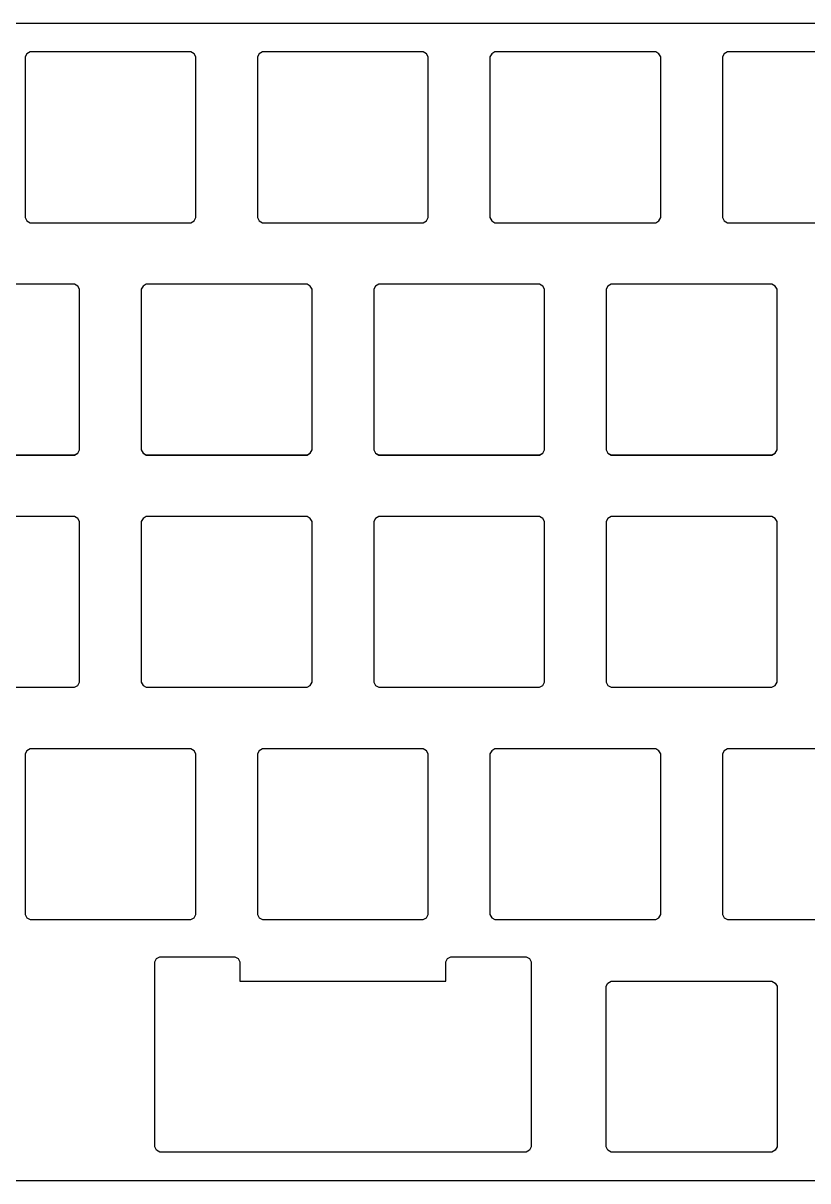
# Model space of a CAD drawing. Extents: x 0 to 214, y 0 to 71.
# Drawn here: x 59 to 107.2, y 0.2 to 71.4 of the extents above; entities that cross this region are included whole.
import ezdxf

# ---------------------------------------------------------------- set-up
doc = ezdxf.new("R2010")
doc.units = 0
doc.layers.get('0').update_dxf_attribs({"linetype": 'CONTINUOUS'})

msp = doc.modelspace()

# ---------------------------------------------------------------- linework, layer by layer
at = {"color": 254}
for p, q in [((1.6881, 71.3853), (212.719, 71.3839)), ((59.2088, 69.5053), (59.0984, 69.3071)), ((59.0984, 69.3071), (59.0984, 69.2408)), ((59.0984, 69.2408), (59.0984, 59.4914)), ((59.4071, 69.6143), (59.2088, 69.5053)), ((59.4734, 69.6143), (59.4071, 69.6143)), ((69.2245, 69.6143), (59.4734, 69.6143)), ((69.2891, 69.6143), (69.2245, 69.6143)), ((69.4877, 69.5053), (69.2891, 69.6143)), ((69.5992, 69.3071), (69.4877, 69.5053)), ((69.5992, 69.2408), (69.5992, 69.3071)), ((69.5992, 59.4914), (69.5992, 69.2408)), ((73.4963, 69.5053), (73.3859, 69.3071)), ((73.3859, 69.3071), (73.3859, 69.2408)), ((73.3859, 69.2408), (73.3859, 59.4914)), ((73.6946, 69.6143), (73.4963, 69.5053)), ((73.7609, 69.6143), (73.6946, 69.6143)), ((83.512, 69.6143), (73.7609, 69.6143)), ((83.5766, 69.6143), (83.512, 69.6143)), ((83.7752, 69.5053), (83.5766, 69.6143)), ((83.8867, 69.3071), (83.7752, 69.5053)), ((83.8867, 69.2408), (83.8867, 69.3071)), ((83.8867, 59.4914), (83.8867, 69.2408)), ((87.7838, 69.5053), (87.6734, 69.3071)), ((87.6734, 69.3071), (87.6734, 69.2408)), ((87.6734, 69.2408), (87.6734, 59.4914)), ((87.9821, 69.6143), (87.7838, 69.5053)), ((88.0484, 69.6143), (87.9821, 69.6143)), ((97.7995, 69.6143), (88.0484, 69.6143)), ((97.8641, 69.6143), (97.7995, 69.6143)), ((98.0627, 69.5053), (97.8641, 69.6143)), ((98.1742, 69.3071), (98.0627, 69.5053)), ((98.1742, 69.2408), (98.1742, 69.3071)), ((98.1742, 59.4914), (98.1742, 69.2408)), ((102.071, 69.5053), (101.961, 69.3071)), ((101.961, 69.3071), (101.961, 69.2408)), ((101.961, 69.2408), (101.961, 59.4914)), ((102.27, 69.6143), (102.071, 69.5053)), ((102.336, 69.6143), (102.27, 69.6143)), ((112.087, 69.6143), (102.336, 69.6143)), ((59.0984, 59.4914), (59.0984, 59.4251)), ((59.0984, 59.4251), (59.2088, 59.2254)), ((59.2088, 59.2254), (59.4071, 59.1136)), ((59.4071, 59.1136), (59.4734, 59.1136)), ((59.4734, 59.1136), (69.2245, 59.1136)), ((69.2245, 59.1136), (69.2891, 59.1136)), ((69.2891, 59.1136), (69.4877, 59.2254)), ((69.4877, 59.2254), (69.5992, 59.4251)), ((69.5992, 59.4251), (69.5992, 59.4914)), ((73.3859, 59.4914), (73.3859, 59.4251)), ((73.3859, 59.4251), (73.4963, 59.2254)), ((73.4963, 59.2254), (73.6946, 59.1136)), ((73.6946, 59.1136), (73.7609, 59.1136)), ((73.7609, 59.1136), (83.512, 59.1136)), ((83.512, 59.1136), (83.5766, 59.1136)), ((83.5766, 59.1136), (83.7752, 59.2254)), ((83.7752, 59.2254), (83.8867, 59.4251)), ((83.8867, 59.4251), (83.8867, 59.4914)), ((87.6734, 59.4914), (87.6734, 59.4251)), ((87.6734, 59.4251), (87.7838, 59.2254)), ((87.7838, 59.2254), (87.9821, 59.1136)), ((87.9821, 59.1136), (88.0484, 59.1136)), ((88.0484, 59.1136), (97.7995, 59.1136)), ((97.7995, 59.1136), (97.8641, 59.1136)), ((97.8641, 59.1136), (98.0627, 59.2254)), ((98.0627, 59.2254), (98.1742, 59.4251)), ((98.1742, 59.4251), (98.1742, 59.4914)), ((101.961, 59.4914), (101.961, 59.4251)), ((101.961, 59.4251), (102.071, 59.2254)), ((102.071, 59.2254), (102.27, 59.1136)), ((102.27, 59.1136), (102.336, 59.1136)), ((102.336, 59.1136), (112.087, 59.1136)), ((62.0808, 55.3268), (52.3296, 55.3268)), ((62.1453, 55.3268), (62.0808, 55.3268)), ((62.3439, 55.2178), (62.1453, 55.3268)), ((62.4554, 55.0196), (62.3439, 55.2178)), ((62.4554, 54.9533), (62.4554, 55.0196)), ((62.4554, 45.2039), (62.4554, 54.9533)), ((66.3526, 55.2178), (66.2421, 55.0196)), ((66.2421, 55.0196), (66.2421, 54.9533)), ((66.2421, 54.9533), (66.2421, 45.2039)), ((66.5508, 55.3268), (66.3526, 55.2178)), ((66.6171, 55.3268), (66.5508, 55.3268)), ((76.3683, 55.3268), (66.6171, 55.3268)), ((76.4328, 55.3268), (76.3683, 55.3268)), ((76.6315, 55.2178), (76.4328, 55.3268)), ((76.7429, 55.0196), (76.6315, 55.2178)), ((76.7429, 54.9533), (76.7429, 55.0196)), ((76.7429, 45.2039), (76.7429, 54.9533)), ((80.6401, 55.2178), (80.5296, 55.0196)), ((80.5296, 55.0196), (80.5296, 54.9533)), ((80.5296, 54.9533), (80.5296, 45.2039)), ((80.8383, 55.3268), (80.6401, 55.2178)), ((80.9046, 55.3268), (80.8383, 55.3268)), ((90.6558, 55.3268), (80.9046, 55.3268)), ((90.7203, 55.3268), (90.6558, 55.3268)), ((90.9189, 55.2178), (90.7203, 55.3268)), ((91.0304, 55.0196), (90.9189, 55.2178)), ((91.0304, 54.9533), (91.0304, 55.0196)), ((91.0304, 45.2039), (91.0304, 54.9533)), ((94.9276, 55.2178), (94.8171, 55.0196)), ((94.8171, 55.0196), (94.8171, 54.9533)), ((94.8171, 54.9533), (94.8171, 45.2039)), ((95.1258, 55.3268), (94.9276, 55.2178)), ((95.1921, 55.3268), (95.1258, 55.3268)), ((104.943, 55.3268), (95.1921, 55.3268)), ((105.008, 55.3268), (104.943, 55.3268)), ((105.206, 55.2178), (105.008, 55.3268)), ((105.318, 55.0196), (105.206, 55.2178)), ((105.318, 54.9533), (105.318, 55.0196)), ((105.318, 45.2039), (105.318, 54.9533)), ((62.1453, 44.8261), (62.3439, 44.9379)), ((62.3439, 44.9379), (62.4554, 45.1376)), ((62.4554, 45.1376), (62.4554, 45.2039)), ((66.2421, 45.2039), (66.2421, 45.1376)), ((66.2421, 45.1376), (66.3526, 44.9379)), ((66.3526, 44.9379), (66.5508, 44.8261)), ((76.4328, 44.8261), (76.6315, 44.9379)), ((76.6315, 44.9379), (76.7429, 45.1376)), ((76.7429, 45.1376), (76.7429, 45.2039)), ((80.5296, 45.2039), (80.5296, 45.1376)), ((80.5296, 45.1376), (80.6401, 44.9379)), ((80.6401, 44.9379), (80.8383, 44.8261)), ((90.7203, 44.8261), (90.9189, 44.9379)), ((90.9189, 44.9379), (91.0304, 45.1376)), ((91.0304, 45.1376), (91.0304, 45.2039)), ((94.8171, 45.2039), (94.8171, 45.1376)), ((94.8171, 45.1376), (94.9276, 44.9379)), ((94.9276, 44.9379), (95.1258, 44.8261)), ((105.008, 44.8261), (105.206, 44.9379)), ((105.206, 44.9379), (105.318, 45.1376)), ((105.318, 45.1376), (105.318, 45.2039)), ((52.3296, 44.8261), (62.0808, 44.8261)), ((62.0808, 44.8261), (62.1453, 44.8261)), ((66.5508, 44.8261), (66.6171, 44.8261)), ((66.6171, 44.8261), (76.3683, 44.8261)), ((76.3683, 44.8261), (76.4328, 44.8261)), ((80.8383, 44.8261), (80.9046, 44.8261)), ((80.9046, 44.8261), (90.6558, 44.8261)), ((90.6558, 44.8261), (90.7203, 44.8261)), ((95.1258, 44.8261), (95.1921, 44.8261)), ((95.1921, 44.8261), (104.943, 44.8261)), ((104.943, 44.8261), (105.008, 44.8261)), ((62.0808, 41.0393), (52.3296, 41.0393)), ((62.1453, 41.0393), (62.0808, 41.0393)), ((62.3439, 40.9303), (62.1453, 41.0393)), ((62.4554, 40.7321), (62.3439, 40.9303)), ((62.4554, 40.6658), (62.4554, 40.7321)), ((62.4554, 30.9163), (62.4554, 40.6658)), ((66.3526, 40.9303), (66.2421, 40.7321)), ((66.2421, 40.7321), (66.2421, 40.6658)), ((66.2421, 40.6658), (66.2421, 30.9163)), ((66.5508, 41.0393), (66.3526, 40.9303)), ((66.6171, 41.0393), (66.5508, 41.0393)), ((76.3683, 41.0393), (66.6171, 41.0393)), ((76.4328, 41.0393), (76.3683, 41.0393)), ((76.6315, 40.9303), (76.4328, 41.0393)), ((76.7429, 40.7321), (76.6315, 40.9303)), ((76.7429, 40.6658), (76.7429, 40.7321)), ((76.7429, 30.9163), (76.7429, 40.6658)), ((80.6401, 40.9303), (80.5296, 40.7321)), ((80.5296, 40.7321), (80.5296, 40.6658)), ((80.5296, 40.6658), (80.5296, 30.9163)), ((80.8383, 41.0393), (80.6401, 40.9303)), ((80.9046, 41.0393), (80.8383, 41.0393)), ((90.6558, 41.0393), (80.9046, 41.0393)), ((90.7203, 41.0393), (90.6558, 41.0393)), ((90.9189, 40.9303), (90.7203, 41.0393)), ((91.0304, 40.7321), (90.9189, 40.9303)), ((91.0304, 40.6658), (91.0304, 40.7321)), ((91.0304, 30.9163), (91.0304, 40.6658)), ((94.9276, 40.9303), (94.8171, 40.7321)), ((94.8171, 40.7321), (94.8171, 40.6658)), ((94.8171, 40.6658), (94.8171, 30.9163)), ((95.1258, 41.0393), (94.9276, 40.9303)), ((95.1921, 41.0393), (95.1258, 41.0393)), ((104.943, 41.0393), (95.1921, 41.0393)), ((105.008, 41.0393), (104.943, 41.0393)), ((105.206, 40.9303), (105.008, 41.0393)), ((105.318, 40.7321), (105.206, 40.9303)), ((105.318, 40.6658), (105.318, 40.7321)), ((105.318, 30.9163), (105.318, 40.6658)), ((62.1453, 30.5387), (62.3439, 30.6503)), ((62.3439, 30.6503), (62.4554, 30.8501)), ((62.4554, 30.8501), (62.4554, 30.9163)), ((66.2421, 30.9163), (66.2421, 30.8501)), ((66.2421, 30.8501), (66.3526, 30.6503)), ((66.3526, 30.6503), (66.5508, 30.5387)), ((76.4328, 30.5387), (76.6315, 30.6503)), ((76.6315, 30.6503), (76.7429, 30.8501)), ((76.7429, 30.8501), (76.7429, 30.9163)), ((80.5296, 30.9163), (80.5296, 30.8501)), ((80.5296, 30.8501), (80.6401, 30.6503)), ((80.6401, 30.6503), (80.8383, 30.5387)), ((90.7203, 30.5387), (90.9189, 30.6503)), ((90.9189, 30.6503), (91.0304, 30.8501)), ((91.0304, 30.8501), (91.0304, 30.9163)), ((94.8171, 30.9163), (94.8171, 30.8501)), ((94.8171, 30.8501), (94.9276, 30.6503)), ((94.9276, 30.6503), (95.1258, 30.5387)), ((105.008, 30.5387), (105.206, 30.6503)), ((105.206, 30.6503), (105.318, 30.8501)), ((105.318, 30.8501), (105.318, 30.9163)), ((52.3296, 30.5387), (62.0808, 30.5387)), ((62.0808, 30.5387), (62.1453, 30.5387)), ((66.5508, 30.5387), (66.6171, 30.5387)), ((66.6171, 30.5387), (76.3683, 30.5387)), ((76.3683, 30.5387), (76.4328, 30.5387)), ((80.8383, 30.5387), (80.9046, 30.5387)), ((80.9046, 30.5387), (90.6558, 30.5387)), ((90.6558, 30.5387), (90.7203, 30.5387)), ((95.1258, 30.5387), (95.1921, 30.5387)), ((95.1921, 30.5387), (104.943, 30.5387)), ((104.943, 30.5387), (105.008, 30.5387)), ((59.2088, 26.643), (59.0984, 26.4445)), ((59.0984, 26.4445), (59.0984, 26.3784)), ((59.0984, 26.3784), (59.0984, 16.6288)), ((59.4071, 26.7518), (59.2088, 26.643)), ((59.4734, 26.7518), (59.4071, 26.7518)), ((69.2245, 26.7518), (59.4734, 26.7518)), ((69.2891, 26.7518), (69.2245, 26.7518)), ((69.4877, 26.643), (69.2891, 26.7518)), ((69.5992, 26.4445), (69.4877, 26.643)), ((69.5992, 26.3784), (69.5992, 26.4445)), ((69.5992, 16.6288), (69.5992, 26.3784)), ((73.4963, 26.643), (73.3859, 26.4445)), ((73.3859, 26.4445), (73.3859, 26.3784)), ((73.3859, 26.3784), (73.3859, 16.6288)), ((73.6946, 26.7518), (73.4963, 26.643)), ((73.7609, 26.7518), (73.6946, 26.7518)), ((83.512, 26.7518), (73.7609, 26.7518)), ((83.5766, 26.7518), (83.512, 26.7518)), ((83.7752, 26.643), (83.5766, 26.7518)), ((83.8867, 26.4445), (83.7752, 26.643)), ((83.8867, 26.3784), (83.8867, 26.4445)), ((83.8867, 16.6288), (83.8867, 26.3784)), ((87.7838, 26.643), (87.6734, 26.4445)), ((87.6734, 26.4445), (87.6734, 26.3784)), ((87.6734, 26.3784), (87.6734, 16.6288)), ((87.9821, 26.7518), (87.7838, 26.643)), ((88.0484, 26.7518), (87.9821, 26.7518)), ((97.7995, 26.7518), (88.0484, 26.7518)), ((97.8641, 26.7518), (97.7995, 26.7518)), ((98.0627, 26.643), (97.8641, 26.7518)), ((98.1742, 26.4445), (98.0627, 26.643)), ((98.1742, 26.3784), (98.1742, 26.4445)), ((98.1742, 16.6288), (98.1742, 26.3784)), ((102.071, 26.643), (101.961, 26.4445)), ((101.961, 26.4445), (101.961, 26.3784)), ((101.961, 26.3784), (101.961, 16.6288)), ((102.27, 26.7518), (102.071, 26.643)), ((102.336, 26.7518), (102.27, 26.7518)), ((112.087, 26.7518), (102.336, 26.7518)), ((59.0984, 16.6288), (59.0984, 16.5626)), ((59.0984, 16.5626), (59.2088, 16.3628)), ((69.4877, 16.3628), (69.5992, 16.5626)), ((69.5992, 16.5626), (69.5992, 16.6288)), ((73.3859, 16.6288), (73.3859, 16.5626)), ((73.3859, 16.5626), (73.4963, 16.3628)), ((83.7752, 16.3628), (83.8867, 16.5626)), ((83.8867, 16.5626), (83.8867, 16.6288)), ((87.6734, 16.6288), (87.6734, 16.5626)), ((87.6734, 16.5626), (87.7838, 16.3628)), ((98.0627, 16.3628), (98.1742, 16.5626)), ((98.1742, 16.5626), (98.1742, 16.6288)), ((101.961, 16.6288), (101.961, 16.5626)), ((101.961, 16.5626), (102.071, 16.3628)), ((59.2088, 16.3628), (59.4071, 16.2512)), ((59.4071, 16.2512), (59.4734, 16.2512)), ((59.4734, 16.2512), (69.2245, 16.2512)), ((69.2245, 16.2512), (69.2891, 16.2512)), ((69.2891, 16.2512), (69.4877, 16.3628)), ((73.4963, 16.3628), (73.6946, 16.2512)), ((73.6946, 16.2512), (73.7609, 16.2512)), ((73.7609, 16.2512), (83.512, 16.2512)), ((83.512, 16.2512), (83.5766, 16.2512)), ((83.5766, 16.2512), (83.7752, 16.3628)), ((87.7838, 16.3628), (87.9821, 16.2512)), ((87.9821, 16.2512), (88.0484, 16.2512)), ((88.0484, 16.2512), (97.7995, 16.2512)), ((97.7995, 16.2512), (97.8641, 16.2512)), ((97.8641, 16.2512), (98.0627, 16.3628)), ((102.071, 16.3628), (102.27, 16.2512)), ((102.27, 16.2512), (102.336, 16.2512)), ((102.336, 16.2512), (112.087, 16.2512)), ((67.0676, 2.71198), (67.0705, 13.5861)), ((67.0705, 13.6536), (67.1809, 13.852)), ((67.0705, 13.5861), (67.0705, 13.6536)), ((67.1809, 13.852), (67.3791, 13.9609)), ((67.3791, 13.9609), (67.4455, 13.9609)), ((67.4455, 13.9609), (71.9321, 13.9609)), ((71.9321, 13.9609), (71.9984, 13.9609)), ((71.9984, 13.9609), (72.1967, 13.852)), ((72.1967, 13.852), (72.3085, 13.6536)), ((72.3085, 13.6536), (72.3085, 13.5861)), ((72.3085, 13.5861), (72.3085, 12.4602)), ((84.9644, 13.6536), (85.0745, 13.852)), ((84.9644, 13.5861), (84.9644, 13.6536)), ((84.9644, 12.4602), (84.9644, 13.5861)), ((85.0745, 13.852), (85.2731, 13.9609)), ((85.2731, 13.9609), (85.3391, 13.9609)), ((85.3391, 13.9609), (89.8398, 13.9609)), ((89.8398, 13.9609), (89.9047, 13.9609)), ((89.9047, 13.9609), (90.103, 13.852)), ((90.103, 13.852), (90.2148, 13.6536)), ((90.2148, 13.6536), (90.2148, 13.5861)), ((90.2148, 13.5861), (90.2148, 2.33577)), ((72.3085, 12.4602), (84.9644, 12.4602)), ((94.8171, 12.1529), (94.9276, 12.3513)), ((94.8171, 12.0868), (94.8171, 12.1529)), ((94.9276, 12.3513), (95.1258, 12.4602)), ((95.1258, 12.4602), (95.1921, 12.4602)), ((95.1921, 12.4602), (104.943, 12.4602)), ((104.943, 12.4602), (105.008, 12.4602)), ((105.008, 12.4602), (105.206, 12.3513)), ((105.206, 12.3513), (105.318, 12.1529)), ((105.318, 12.1529), (105.318, 12.0868)), ((94.8171, 2.33577), (94.8171, 12.0868)), ((105.318, 12.0868), (105.318, 2.33577)), ((67.0676, 2.33577), (67.0676, 2.71198)), ((67.0676, 2.26963), (67.0676, 2.33577)), ((67.1766, 2.07119), (67.0676, 2.26963)), ((90.2148, 2.26963), (90.103, 2.07119)), ((90.2148, 2.33577), (90.2148, 2.26963)), ((94.8171, 2.26963), (94.8171, 2.33577)), ((94.9276, 2.07119), (94.8171, 2.26963)), ((105.318, 2.26963), (105.206, 2.07119)), ((105.318, 2.33577), (105.318, 2.26963)), ((67.3749, 1.96095), (67.1766, 2.07119)), ((67.4426, 1.96095), (67.3749, 1.96095)), ((89.8398, 1.96095), (67.4426, 1.96095)), ((89.9047, 1.96095), (89.8398, 1.96095)), ((90.103, 2.07119), (89.9047, 1.96095)), ((95.1258, 1.96095), (94.9276, 2.07119)), ((95.1921, 1.96095), (95.1258, 1.96095)), ((104.943, 1.96095), (95.1921, 1.96095)), ((105.008, 1.96095), (104.943, 1.96095)), ((105.206, 2.07119), (105.008, 1.96095)), ((212.719, 0.18879), (1.6881, 0.18741))]:
    msp.add_line(p, q, dxfattribs=at)
at = {"color": 140}
for p, q in [((1.6881, 71.3853), (212.719, 71.3839)), ((59.2088, 69.5053), (59.0984, 69.3071)), ((59.0984, 69.3071), (59.0984, 69.2408)), ((59.0984, 69.2408), (59.0984, 59.4914)), ((59.4071, 69.6143), (59.2088, 69.5053)), ((59.4734, 69.6143), (59.4071, 69.6143)), ((69.2245, 69.6143), (59.4734, 69.6143)), ((69.2891, 69.6143), (69.2245, 69.6143)), ((69.4877, 69.5053), (69.2891, 69.6143)), ((69.5992, 69.3071), (69.4877, 69.5053)), ((69.5992, 69.2408), (69.5992, 69.3071)), ((69.5992, 59.4914), (69.5992, 69.2408)), ((73.4963, 69.5053), (73.3859, 69.3071)), ((73.3859, 69.3071), (73.3859, 69.2408)), ((73.3859, 69.2408), (73.3859, 59.4914)), ((73.6946, 69.6143), (73.4963, 69.5053)), ((73.7609, 69.6143), (73.6946, 69.6143)), ((83.512, 69.6143), (73.7609, 69.6143)), ((83.5766, 69.6143), (83.512, 69.6143)), ((83.7752, 69.5053), (83.5766, 69.6143)), ((83.8867, 69.3071), (83.7752, 69.5053)), ((83.8867, 69.2408), (83.8867, 69.3071)), ((83.8867, 59.4914), (83.8867, 69.2408)), ((87.7838, 69.5053), (87.6734, 69.3071)), ((87.6734, 69.3071), (87.6734, 69.2408)), ((87.6734, 69.2408), (87.6734, 59.4914)), ((87.9821, 69.6143), (87.7838, 69.5053)), ((88.0484, 69.6143), (87.9821, 69.6143)), ((97.7995, 69.6143), (88.0484, 69.6143)), ((97.8641, 69.6143), (97.7995, 69.6143)), ((98.0627, 69.5053), (97.8641, 69.6143)), ((98.1742, 69.3071), (98.0627, 69.5053)), ((98.1742, 69.2408), (98.1742, 69.3071)), ((98.1742, 59.4914), (98.1742, 69.2408)), ((102.071, 69.5053), (101.961, 69.3071)), ((101.961, 69.3071), (101.961, 69.2408)), ((101.961, 69.2408), (101.961, 59.4914)), ((102.27, 69.6143), (102.071, 69.5053)), ((102.336, 69.6143), (102.27, 69.6143)), ((112.087, 69.6143), (102.336, 69.6143)), ((59.0984, 59.4914), (59.0984, 59.4251)), ((59.0984, 59.4251), (59.2088, 59.2268)), ((59.2088, 59.2268), (59.4071, 59.115)), ((59.4071, 59.115), (59.4734, 59.115)), ((59.4734, 59.115), (69.2245, 59.115)), ((69.2245, 59.115), (69.2891, 59.115)), ((69.2891, 59.115), (69.4877, 59.2268)), ((69.4877, 59.2268), (69.5992, 59.4251)), ((69.5992, 59.4251), (69.5992, 59.4914)), ((73.3859, 59.4914), (73.3859, 59.4251)), ((73.3859, 59.4251), (73.4963, 59.2268)), ((73.4963, 59.2268), (73.6946, 59.115)), ((73.6946, 59.115), (73.7609, 59.115)), ((73.7609, 59.115), (83.512, 59.115)), ((83.512, 59.115), (83.5766, 59.115)), ((83.5766, 59.115), (83.7752, 59.2268)), ((83.7752, 59.2268), (83.8867, 59.4251)), ((83.8867, 59.4251), (83.8867, 59.4914)), ((87.6734, 59.4914), (87.6734, 59.4251)), ((87.6734, 59.4251), (87.7838, 59.2268)), ((87.7838, 59.2268), (87.9821, 59.115)), ((87.9821, 59.115), (88.0484, 59.115)), ((88.0484, 59.115), (97.7995, 59.115)), ((97.7995, 59.115), (97.8641, 59.115)), ((97.8641, 59.115), (98.0627, 59.2268)), ((98.0627, 59.2268), (98.1742, 59.4251)), ((98.1742, 59.4251), (98.1742, 59.4914)), ((101.961, 59.4914), (101.961, 59.4251)), ((101.961, 59.4251), (102.071, 59.2268)), ((102.071, 59.2268), (102.27, 59.115)), ((102.27, 59.115), (102.336, 59.115)), ((102.336, 59.115), (112.087, 59.115)), ((62.0808, 55.3268), (52.3296, 55.3268)), ((62.1453, 55.3268), (62.0808, 55.3268)), ((62.3439, 55.2178), (62.1453, 55.3268)), ((62.4554, 55.0196), (62.3439, 55.2178)), ((62.4554, 54.9533), (62.4554, 55.0196)), ((62.4554, 45.2039), (62.4554, 54.9533)), ((66.3526, 55.2178), (66.2421, 55.0196)), ((66.2421, 55.0196), (66.2421, 54.9533)), ((66.2421, 54.9533), (66.2421, 45.2039)), ((66.5508, 55.3268), (66.3526, 55.2178)), ((66.6171, 55.3268), (66.5508, 55.3268)), ((76.3683, 55.3268), (66.6171, 55.3268)), ((76.4328, 55.3268), (76.3683, 55.3268)), ((76.6315, 55.2178), (76.4328, 55.3268)), ((76.7429, 55.0196), (76.6315, 55.2178)), ((76.7429, 54.9533), (76.7429, 55.0196)), ((76.7429, 45.2039), (76.7429, 54.9533)), ((80.6401, 55.2178), (80.5296, 55.0196)), ((80.5296, 55.0196), (80.5296, 54.9533)), ((80.5296, 54.9533), (80.5296, 45.2039)), ((80.8383, 55.3268), (80.6401, 55.2178)), ((80.9046, 55.3268), (80.8383, 55.3268)), ((90.6558, 55.3268), (80.9046, 55.3268)), ((90.7203, 55.3268), (90.6558, 55.3268)), ((90.9189, 55.2178), (90.7203, 55.3268)), ((91.0304, 55.0196), (90.9189, 55.2178)), ((91.0304, 54.9533), (91.0304, 55.0196)), ((91.0304, 45.2039), (91.0304, 54.9533)), ((94.9276, 55.2178), (94.8171, 55.0196)), ((94.8171, 55.0196), (94.8171, 54.9533)), ((94.8171, 54.9533), (94.8171, 45.2039)), ((95.1258, 55.3268), (94.9276, 55.2178)), ((95.1921, 55.3268), (95.1258, 55.3268)), ((104.943, 55.3268), (95.1921, 55.3268)), ((105.008, 55.3268), (104.943, 55.3268)), ((105.206, 55.2178), (105.008, 55.3268)), ((105.318, 55.0196), (105.206, 55.2178)), ((105.318, 54.9533), (105.318, 55.0196)), ((105.318, 45.2039), (105.318, 54.9533)), ((62.1453, 44.8275), (62.3439, 44.9393)), ((62.3439, 44.9393), (62.4554, 45.1376)), ((62.4554, 45.1376), (62.4554, 45.2039)), ((66.2421, 45.2039), (66.2421, 45.1376)), ((66.2421, 45.1376), (66.3526, 44.9393)), ((66.3526, 44.9393), (66.5508, 44.8275)), ((76.4328, 44.8275), (76.6315, 44.9393)), ((76.6315, 44.9393), (76.7429, 45.1376)), ((76.7429, 45.1376), (76.7429, 45.2039)), ((80.5296, 45.2039), (80.5296, 45.1376)), ((80.5296, 45.1376), (80.6401, 44.9393)), ((80.6401, 44.9393), (80.8383, 44.8275)), ((90.7203, 44.8275), (90.9189, 44.9393)), ((90.9189, 44.9393), (91.0304, 45.1376)), ((91.0304, 45.1376), (91.0304, 45.2039)), ((94.8171, 45.2039), (94.8171, 45.1376)), ((94.8171, 45.1376), (94.9276, 44.9393)), ((94.9276, 44.9393), (95.1258, 44.8275)), ((105.008, 44.8275), (105.206, 44.9393)), ((105.206, 44.9393), (105.318, 45.1376)), ((105.318, 45.1376), (105.318, 45.2039)), ((52.3296, 44.8275), (62.0808, 44.8275)), ((62.0808, 44.8275), (62.1453, 44.8275)), ((66.5508, 44.8275), (66.6171, 44.8275)), ((66.6171, 44.8275), (76.3683, 44.8275)), ((76.3683, 44.8275), (76.4328, 44.8275)), ((80.8383, 44.8275), (80.9046, 44.8275)), ((80.9046, 44.8275), (90.6558, 44.8275)), ((90.6558, 44.8275), (90.7203, 44.8275)), ((95.1258, 44.8275), (95.1921, 44.8275)), ((95.1921, 44.8275), (104.943, 44.8275)), ((104.943, 44.8275), (105.008, 44.8275)), ((62.0808, 41.0393), (52.3296, 41.0393)), ((62.1453, 41.0393), (62.0808, 41.0393)), ((62.3439, 40.9303), (62.1453, 41.0393)), ((62.4554, 40.7321), (62.3439, 40.9303)), ((62.4554, 40.6658), (62.4554, 40.7321)), ((62.4554, 30.9163), (62.4554, 40.6658)), ((66.3526, 40.9303), (66.2421, 40.7321)), ((66.2421, 40.7321), (66.2421, 40.6658)), ((66.2421, 40.6658), (66.2421, 30.9163)), ((66.5508, 41.0393), (66.3526, 40.9303)), ((66.6171, 41.0393), (66.5508, 41.0393)), ((76.3683, 41.0393), (66.6171, 41.0393)), ((76.4328, 41.0393), (76.3683, 41.0393)), ((76.6315, 40.9303), (76.4328, 41.0393)), ((76.7429, 40.7321), (76.6315, 40.9303)), ((76.7429, 40.6658), (76.7429, 40.7321)), ((76.7429, 30.9163), (76.7429, 40.6658)), ((80.6401, 40.9303), (80.5296, 40.7321)), ((80.5296, 40.7321), (80.5296, 40.6658)), ((80.5296, 40.6658), (80.5296, 30.9163)), ((80.8383, 41.0393), (80.6401, 40.9303)), ((80.9046, 41.0393), (80.8383, 41.0393)), ((90.6558, 41.0393), (80.9046, 41.0393)), ((90.7203, 41.0393), (90.6558, 41.0393)), ((90.9189, 40.9303), (90.7203, 41.0393)), ((91.0304, 40.7321), (90.9189, 40.9303)), ((91.0304, 40.6658), (91.0304, 40.7321)), ((91.0304, 30.9163), (91.0304, 40.6658)), ((94.9276, 40.9303), (94.8171, 40.7321)), ((94.8171, 40.7321), (94.8171, 40.6658)), ((94.8171, 40.6658), (94.8171, 30.9163)), ((95.1258, 41.0393), (94.9276, 40.9303)), ((95.1921, 41.0393), (95.1258, 41.0393)), ((104.943, 41.0393), (95.1921, 41.0393)), ((105.008, 41.0393), (104.943, 41.0393)), ((105.206, 40.9303), (105.008, 41.0393)), ((105.318, 40.7321), (105.206, 40.9303)), ((105.318, 40.6658), (105.318, 40.7321)), ((105.318, 30.9163), (105.318, 40.6658)), ((62.1453, 30.5401), (62.3439, 30.6517)), ((62.3439, 30.6517), (62.4554, 30.8501)), ((62.4554, 30.8501), (62.4554, 30.9163)), ((66.2421, 30.9163), (66.2421, 30.8501)), ((66.2421, 30.8501), (66.3526, 30.6517)), ((66.3526, 30.6517), (66.5508, 30.5401)), ((76.4328, 30.5401), (76.6315, 30.6517)), ((76.6315, 30.6517), (76.7429, 30.8501)), ((76.7429, 30.8501), (76.7429, 30.9163)), ((80.5296, 30.9163), (80.5296, 30.8501)), ((80.5296, 30.8501), (80.6401, 30.6517)), ((80.6401, 30.6517), (80.8383, 30.5401)), ((90.7203, 30.5401), (90.9189, 30.6517)), ((90.9189, 30.6517), (91.0304, 30.8501)), ((91.0304, 30.8501), (91.0304, 30.9163)), ((94.8171, 30.9163), (94.8171, 30.8501)), ((94.8171, 30.8501), (94.9276, 30.6517)), ((94.9276, 30.6517), (95.1258, 30.5401)), ((105.008, 30.5401), (105.206, 30.6517)), ((105.206, 30.6517), (105.318, 30.8501)), ((105.318, 30.8501), (105.318, 30.9163)), ((52.3296, 30.5401), (62.0808, 30.5401)), ((62.0808, 30.5401), (62.1453, 30.5401)), ((66.5508, 30.5401), (66.6171, 30.5401)), ((66.6171, 30.5401), (76.3683, 30.5401)), ((76.3683, 30.5401), (76.4328, 30.5401)), ((80.8383, 30.5401), (80.9046, 30.5401)), ((80.9046, 30.5401), (90.6558, 30.5401)), ((90.6558, 30.5401), (90.7203, 30.5401)), ((95.1258, 30.5401), (95.1921, 30.5401)), ((95.1921, 30.5401), (104.943, 30.5401)), ((104.943, 30.5401), (105.008, 30.5401)), ((59.2088, 26.643), (59.0984, 26.4445)), ((59.0984, 26.4445), (59.0984, 26.3784)), ((59.0984, 26.3784), (59.0984, 16.6288)), ((59.4071, 26.7518), (59.2088, 26.643)), ((59.4734, 26.7518), (59.4071, 26.7518)), ((69.2245, 26.7518), (59.4734, 26.7518)), ((69.2891, 26.7518), (69.2245, 26.7518)), ((69.4877, 26.643), (69.2891, 26.7518)), ((69.5992, 26.4445), (69.4877, 26.643)), ((69.5992, 26.3784), (69.5992, 26.4445)), ((69.5992, 16.6288), (69.5992, 26.3784)), ((73.4963, 26.643), (73.3859, 26.4445)), ((73.3859, 26.4445), (73.3859, 26.3784)), ((73.3859, 26.3784), (73.3859, 16.6288)), ((73.6946, 26.7518), (73.4963, 26.643)), ((73.7609, 26.7518), (73.6946, 26.7518)), ((83.512, 26.7518), (73.7609, 26.7518)), ((83.5766, 26.7518), (83.512, 26.7518)), ((83.7752, 26.643), (83.5766, 26.7518)), ((83.8867, 26.4445), (83.7752, 26.643)), ((83.8867, 26.3784), (83.8867, 26.4445)), ((83.8867, 16.6288), (83.8867, 26.3784)), ((87.7838, 26.643), (87.6734, 26.4445)), ((87.6734, 26.4445), (87.6734, 26.3784)), ((87.6734, 26.3784), (87.6734, 16.6288)), ((87.9821, 26.7518), (87.7838, 26.643)), ((88.0484, 26.7518), (87.9821, 26.7518)), ((97.7995, 26.7518), (88.0484, 26.7518)), ((97.8641, 26.7518), (97.7995, 26.7518)), ((98.0627, 26.643), (97.8641, 26.7518)), ((98.1742, 26.4445), (98.0627, 26.643)), ((98.1742, 26.3784), (98.1742, 26.4445)), ((98.1742, 16.6288), (98.1742, 26.3784)), ((102.071, 26.643), (101.961, 26.4445)), ((101.961, 26.4445), (101.961, 26.3784)), ((101.961, 26.3784), (101.961, 16.6288)), ((102.27, 26.7518), (102.071, 26.643)), ((102.336, 26.7518), (102.27, 26.7518)), ((112.087, 26.7518), (102.336, 26.7518)), ((59.0984, 16.6288), (59.0984, 16.5626)), ((59.0984, 16.5626), (59.2088, 16.3642)), ((69.4877, 16.3642), (69.5992, 16.5626)), ((69.5992, 16.5626), (69.5992, 16.6288)), ((73.3859, 16.6288), (73.3859, 16.5626)), ((73.3859, 16.5626), (73.4963, 16.3642)), ((83.7752, 16.3642), (83.8867, 16.5626)), ((83.8867, 16.5626), (83.8867, 16.6288)), ((87.6734, 16.6288), (87.6734, 16.5626)), ((87.6734, 16.5626), (87.7838, 16.3642)), ((98.0627, 16.3642), (98.1742, 16.5626)), ((98.1742, 16.5626), (98.1742, 16.6288)), ((101.961, 16.6288), (101.961, 16.5626)), ((101.961, 16.5626), (102.071, 16.3642)), ((59.2088, 16.3642), (59.4071, 16.2526)), ((59.4071, 16.2526), (59.4734, 16.2526)), ((59.4734, 16.2526), (69.2245, 16.2526)), ((69.2245, 16.2526), (69.2891, 16.2526)), ((69.2891, 16.2526), (69.4877, 16.3642)), ((73.4963, 16.3642), (73.6946, 16.2526)), ((73.6946, 16.2526), (73.7609, 16.2526)), ((73.7609, 16.2526), (83.512, 16.2526)), ((83.512, 16.2526), (83.5766, 16.2526)), ((83.5766, 16.2526), (83.7752, 16.3642)), ((87.7838, 16.3642), (87.9821, 16.2526)), ((87.9821, 16.2526), (88.0484, 16.2526)), ((88.0484, 16.2526), (97.7995, 16.2526)), ((97.7995, 16.2526), (97.8641, 16.2526)), ((97.8641, 16.2526), (98.0627, 16.3642)), ((102.071, 16.3642), (102.27, 16.2526)), ((102.27, 16.2526), (102.336, 16.2526)), ((102.336, 16.2526), (112.087, 16.2526)), ((67.0676, 2.71198), (67.0705, 13.5861)), ((67.0705, 13.6536), (67.1809, 13.852)), ((67.0705, 13.5861), (67.0705, 13.6536)), ((67.1809, 13.852), (67.3791, 13.9609)), ((67.3791, 13.9609), (67.4455, 13.9609)), ((67.4455, 13.9609), (71.9321, 13.9609)), ((71.9321, 13.9609), (71.9984, 13.9609)), ((71.9984, 13.9609), (72.1967, 13.852)), ((72.1967, 13.852), (72.3085, 13.6536)), ((72.3085, 13.6536), (72.3085, 13.5861)), ((72.3085, 13.5861), (72.3085, 12.4602)), ((84.9644, 13.6536), (85.0745, 13.852)), ((84.9644, 13.5861), (84.9644, 13.6536)), ((84.9644, 12.4602), (84.9644, 13.5861)), ((85.0745, 13.852), (85.2731, 13.9609)), ((85.2731, 13.9609), (85.3391, 13.9609)), ((85.3391, 13.9609), (89.8398, 13.9609)), ((89.8398, 13.9609), (89.9047, 13.9609)), ((89.9047, 13.9609), (90.103, 13.852)), ((90.103, 13.852), (90.2148, 13.6536)), ((90.2148, 13.6536), (90.2148, 13.5861)), ((90.2148, 13.5861), (90.2148, 2.33577)), ((72.3085, 12.4602), (84.9644, 12.4602)), ((94.8171, 12.1529), (94.9276, 12.3513)), ((94.8171, 12.0868), (94.8171, 12.1529)), ((94.9276, 12.3513), (95.1258, 12.4602)), ((95.1258, 12.4602), (95.1921, 12.4602)), ((95.1921, 12.4602), (104.943, 12.4602)), ((104.943, 12.4602), (105.008, 12.4602)), ((105.008, 12.4602), (105.206, 12.3513)), ((105.206, 12.3513), (105.318, 12.1529)), ((105.318, 12.1529), (105.318, 12.0868)), ((94.8171, 2.33577), (94.8171, 12.0868)), ((105.318, 12.0868), (105.318, 2.33577)), ((67.0676, 2.33577), (67.0676, 2.71198)), ((67.0676, 2.26963), (67.0676, 2.33577)), ((67.1766, 2.07119), (67.0676, 2.26963)), ((90.2148, 2.26963), (90.103, 2.07119)), ((90.2148, 2.33577), (90.2148, 2.26963)), ((94.8171, 2.26963), (94.8171, 2.33577)), ((94.9276, 2.07119), (94.8171, 2.26963)), ((105.318, 2.26963), (105.206, 2.07119)), ((105.318, 2.33577), (105.318, 2.26963)), ((67.3749, 1.96095), (67.1766, 2.07119)), ((67.4426, 1.96095), (67.3749, 1.96095)), ((89.8398, 1.96095), (67.4426, 1.96095)), ((89.9047, 1.96095), (89.8398, 1.96095)), ((90.103, 2.07119), (89.9047, 1.96095)), ((95.1258, 1.96095), (94.9276, 2.07119)), ((95.1921, 1.96095), (95.1258, 1.96095)), ((104.943, 1.96095), (95.1921, 1.96095)), ((105.008, 1.96095), (104.943, 1.96095)), ((105.206, 2.07119), (105.008, 1.96095)), ((212.719, 0.18879), (1.6881, 0.18741))]:
    msp.add_line(p, q, dxfattribs=at)

doc.saveas('drawing.dxf')
